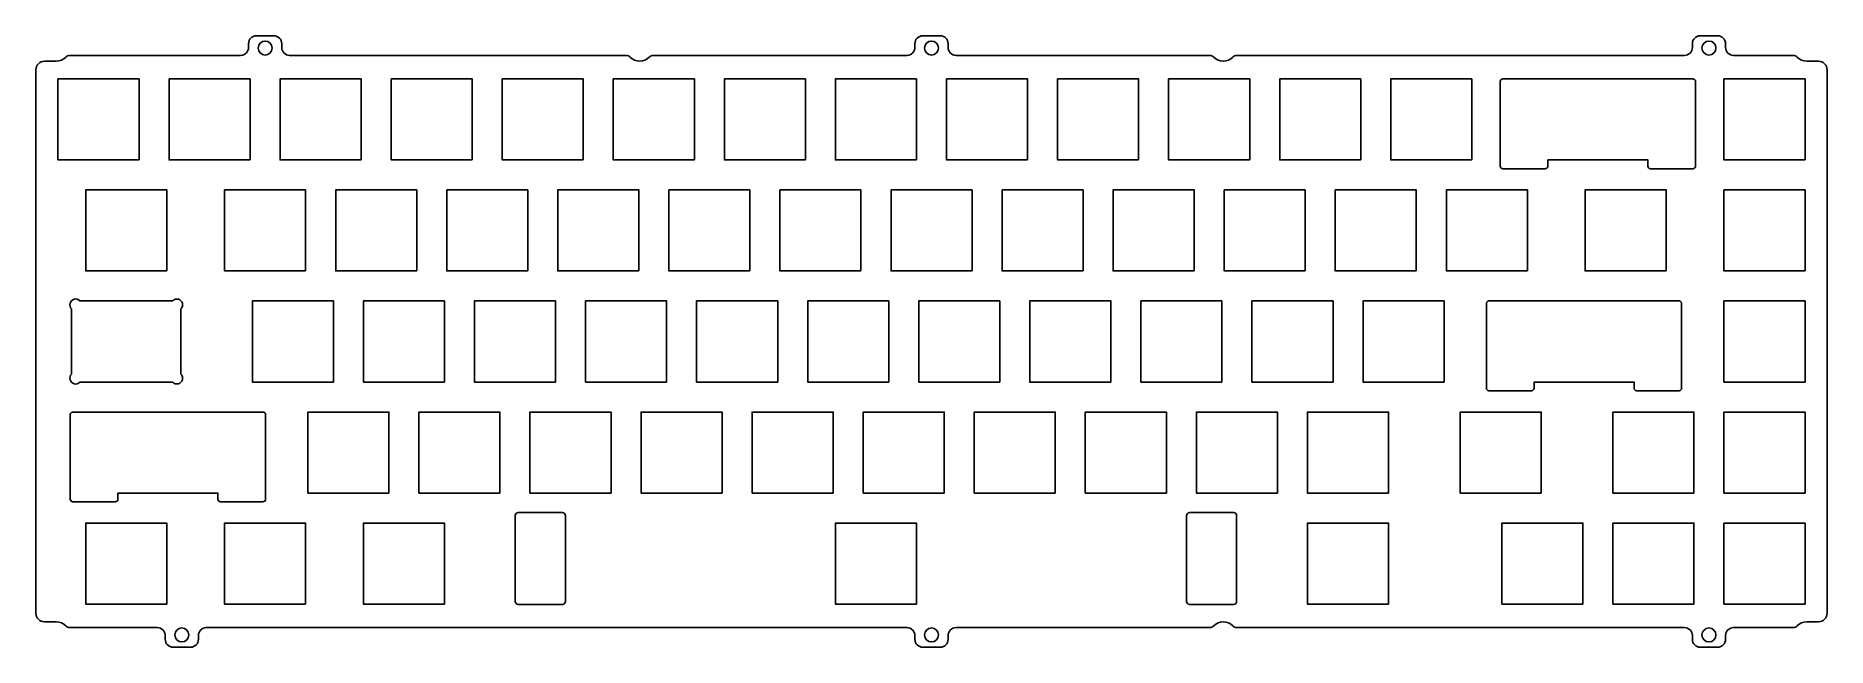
# Model space of a CAD drawing. Header units: millimetres. Extents: x 134 to 442, y 111 to 216.
import ezdxf

# ---------------------------------------------------------------- set-up
doc = ezdxf.new("R2010")
doc.units = ezdxf.units.MM

msp = doc.modelspace()

# ---------------------------------------------------------------- linework, layer by layer
for p, q in [((172.18, 216.14), (175.18, 216.14)), ((286.48, 216.14), (289.48, 216.14)), ((419.83, 216.14), (422.83, 216.14)), ((140.2, 212.79), (169.48, 212.79)), ((170.83, 214.14), (170.83, 214.79)), ((176.53, 214.79), (176.53, 214.14)), ((177.88, 212.79), (235.59, 212.79)), ((240.28, 212.79), (283.78, 212.79)), ((285.13, 214.14), (285.13, 214.79)), ((290.83, 214.79), (290.83, 214.14)), ((292.18, 212.79), (335.67, 212.79)), ((340.36, 212.79), (417.13, 212.79)), ((418.48, 214.14), (418.48, 214.79)), ((424.18, 214.79), (424.18, 214.14)), ((425.53, 212.79), (435.75, 212.79)), ((134.35, 117.09), (134.35, 210.29)), ((135.85, 211.79), (137.85, 211.79)), ((438.1, 211.79), (440.1, 211.79)), ((441.6, 210.29), (441.6, 117.09)), ((137.85, 115.59), (135.85, 115.59)), ((155.19, 114.59), (140.2, 114.59)), ((283.78, 114.59), (163.59, 114.59)), ((335.67, 114.59), (292.18, 114.59)), ((417.13, 114.59), (340.36, 114.59)), ((435.75, 114.59), (425.53, 114.59)), ((440.1, 115.59), (438.1, 115.59)), ((156.54, 112.59), (156.54, 113.24)), ((160.89, 111.24), (157.89, 111.24)), ((162.24, 113.24), (162.24, 112.59)), ((285.13, 113.24), (285.13, 112.59)), ((286.48, 111.24), (289.48, 111.24)), ((290.83, 112.59), (290.83, 113.24)), ((418.48, 112.59), (418.48, 113.24)), ((422.83, 111.24), (419.83, 111.24)), ((424.18, 113.24), (424.18, 112.59))]:
    msp.add_line(p, q)
for points in [[(152.05, 194.84), (152.05, 208.74), (138.15, 208.74), (138.15, 194.84)], [(171.1, 194.84), (171.1, 208.74), (157.2, 208.74), (157.2, 194.84)], [(190.15, 194.84), (190.15, 208.74), (176.25, 208.74), (176.25, 194.84)], [(209.2, 194.84), (209.2, 208.74), (195.3, 208.74), (195.3, 194.84)], [(228.25, 194.84), (228.25, 208.74), (214.35, 208.74), (214.35, 194.84)], [(247.3, 194.84), (247.3, 208.74), (233.4, 208.74), (233.4, 194.84)], [(266.35, 194.84), (266.35, 208.74), (252.45, 208.74), (252.45, 194.84)], [(285.4, 194.84), (285.4, 208.74), (271.5, 208.74), (271.5, 194.84)], [(304.45, 194.84), (304.45, 208.74), (290.55, 208.74), (290.55, 194.84)], [(323.5, 194.84), (323.5, 208.74), (309.6, 208.74), (309.6, 194.84)], [(342.55, 194.84), (342.55, 208.74), (328.65, 208.74), (328.65, 194.84)], [(361.6, 194.84), (361.6, 208.74), (347.7, 208.74), (347.7, 194.84)], [(380.65, 194.84), (380.65, 208.74), (366.75, 208.74), (366.75, 194.84)], [(437.8, 194.84), (437.8, 208.74), (423.9, 208.74), (423.9, 194.84)], [(156.81, 175.79), (156.81, 189.69), (142.91, 189.69), (142.91, 175.79)], [(180.63, 175.79), (180.63, 189.69), (166.73, 189.69), (166.73, 175.79)], [(199.68, 175.79), (199.68, 189.69), (185.78, 189.69), (185.78, 175.79)], [(218.73, 175.79), (218.73, 189.69), (204.83, 189.69), (204.83, 175.79)], [(237.78, 175.79), (237.78, 189.69), (223.88, 189.69), (223.88, 175.79)], [(256.83, 175.79), (256.83, 189.69), (242.93, 189.69), (242.93, 175.79)], [(275.88, 175.79), (275.88, 189.69), (261.98, 189.69), (261.98, 175.79)], [(294.93, 175.79), (294.93, 189.69), (281.03, 189.69), (281.03, 175.79)], [(313.98, 175.79), (313.98, 189.69), (300.08, 189.69), (300.08, 175.79)], [(333.03, 175.79), (333.03, 189.69), (319.13, 189.69), (319.13, 175.79)], [(352.08, 175.79), (352.08, 189.69), (338.18, 189.69), (338.18, 175.79)], [(371.13, 175.79), (371.13, 189.69), (357.23, 189.69), (357.23, 175.79)], [(390.18, 175.79), (390.18, 189.69), (376.28, 189.69), (376.28, 175.79)], [(413.99, 175.79), (413.99, 189.69), (400.09, 189.69), (400.09, 175.79)], [(437.8, 175.79), (437.8, 189.69), (423.9, 189.69), (423.9, 175.79)], [(185.39, 156.74), (185.39, 170.64), (171.49, 170.64), (171.49, 156.74)], [(204.44, 156.74), (204.44, 170.64), (190.54, 170.64), (190.54, 156.74)], [(223.49, 156.74), (223.49, 170.64), (209.59, 170.64), (209.59, 156.74)], [(242.54, 156.74), (242.54, 170.64), (228.64, 170.64), (228.64, 156.74)], [(261.59, 156.74), (261.59, 170.64), (247.69, 170.64), (247.69, 156.74)], [(280.64, 156.74), (280.64, 170.64), (266.74, 170.64), (266.74, 156.74)], [(299.69, 156.74), (299.69, 170.64), (285.79, 170.64), (285.79, 156.74)], [(318.74, 156.74), (318.74, 170.64), (304.84, 170.64), (304.84, 156.74)], [(337.79, 156.74), (337.79, 170.64), (323.89, 170.64), (323.89, 156.74)], [(356.84, 156.74), (356.84, 170.64), (342.94, 170.64), (342.94, 156.74)], [(375.89, 156.74), (375.89, 170.64), (361.99, 170.64), (361.99, 156.74)], [(437.8, 156.74), (437.8, 170.64), (423.9, 170.64), (423.9, 156.74)], [(194.91, 137.69), (194.91, 151.59), (181.01, 151.59), (181.01, 137.69)], [(213.96, 137.69), (213.96, 151.59), (200.06, 151.59), (200.06, 137.69)], [(233.01, 137.69), (233.01, 151.59), (219.11, 151.59), (219.11, 137.69)], [(252.06, 137.69), (252.06, 151.59), (238.16, 151.59), (238.16, 137.69)], [(271.11, 137.69), (271.11, 151.59), (257.21, 151.59), (257.21, 137.69)], [(290.16, 137.69), (290.16, 151.59), (276.26, 151.59), (276.26, 137.69)], [(309.21, 137.69), (309.21, 151.59), (295.31, 151.59), (295.31, 137.69)], [(328.26, 137.69), (328.26, 151.59), (314.36, 151.59), (314.36, 137.69)], [(347.31, 137.69), (347.31, 151.59), (333.41, 151.59), (333.41, 137.69)], [(366.36, 137.69), (366.36, 151.59), (352.46, 151.59), (352.46, 137.69)], [(392.56, 137.69), (392.56, 151.59), (378.66, 151.59), (378.66, 137.69)], [(418.75, 137.69), (418.75, 151.59), (404.85, 151.59), (404.85, 137.69)], [(437.8, 137.69), (437.8, 151.59), (423.9, 151.59), (423.9, 137.69)], [(156.81, 118.64), (156.81, 132.54), (142.91, 132.54), (142.91, 118.64)], [(180.63, 118.64), (180.63, 132.54), (166.73, 132.54), (166.73, 118.64)], [(204.44, 118.64), (204.44, 132.54), (190.54, 132.54), (190.54, 118.64)], [(285.4, 118.64), (285.4, 132.54), (271.5, 132.54), (271.5, 118.64)], [(366.36, 118.64), (366.36, 132.54), (352.46, 132.54), (352.46, 118.64)], [(399.7, 118.64), (399.7, 132.54), (385.8, 132.54), (385.8, 118.64)], [(418.75, 118.64), (418.75, 132.54), (404.85, 132.54), (404.85, 118.64)], [(437.8, 118.64), (437.8, 132.54), (423.9, 132.54), (423.9, 118.64)]]:
    msp.add_lwpolyline(points, close=True)
at = {"color": 0}
for points in [[(419.03, 193.79), (419.03, 208.29, 0.414214), (418.58, 208.74), (385.97, 208.74, 0.414214), (385.52, 208.29), (385.52, 193.79, 0.414214), (385.97, 193.34), (393.25, 193.34, 0.414214), (393.7, 193.79), (393.7, 194.84), (410.85, 194.84), (410.85, 193.79, 0.414214), (411.3, 193.34), (418.58, 193.34, 0.414214)], [(416.64, 155.69), (416.64, 170.19, 0.414214), (416.19, 170.64), (383.59, 170.64, 0.414214), (383.14, 170.19), (383.14, 155.69, 0.414214), (383.59, 155.24), (390.87, 155.24, 0.414214), (391.32, 155.69), (391.32, 156.74), (408.47, 156.74), (408.47, 155.69, 0.414214), (408.92, 155.24), (416.19, 155.24, 0.414214)], [(173.76, 136.64), (173.76, 151.14, 0.414214), (173.31, 151.59), (140.71, 151.59, 0.414214), (140.26, 151.14), (140.26, 136.64, 0.414214), (140.71, 136.19), (147.98, 136.19, 0.414214), (148.43, 136.64), (148.43, 137.69), (165.58, 137.69), (165.58, 136.64, 0.414214), (166.03, 136.19), (173.31, 136.19, 0.414214)]]:
    msp.add_lwpolyline(points, format="xyb", close=True, dxfattribs=at)
for points in [[(159.24, 158.1), (159.24, 169.28, 1), (157.83, 170.69), (141.9, 170.69, 1), (140.48, 169.28), (140.48, 158.1, 1), (141.9, 156.69), (157.83, 156.69, 1)], [(216.59, 133.84, -0.414214), (217.09, 134.34), (224.69, 134.34, -0.414214), (225.19, 133.84), (225.19, 119.09, -0.414214), (224.69, 118.59), (217.09, 118.59, -0.414214), (216.59, 119.09)], [(340.31, 133.84, 0.414214), (339.81, 134.34), (332.21, 134.34, 0.414214), (331.71, 133.84), (331.71, 119.09, 0.414214), (332.21, 118.59), (339.81, 118.59, 0.414214), (340.31, 119.09)]]:
    msp.add_lwpolyline(points, format="xyb", close=True)
for centre in [(173.68, 214.04), (287.98, 214.04), (421.33, 214.04), (159.39, 113.34), (287.98, 113.34), (421.33, 113.34)]:
    msp.add_circle(centre, 1.2)
for centre, radius, start, end in [((172.18, 214.79), 1.35, 90, 180), ((175.18, 214.79), 1.35, 0, 90), ((286.48, 214.79), 1.35, 90, 180), ((289.48, 214.79), 1.35, 0, 90), ((419.83, 214.79), 1.35, 90, 180), ((422.83, 214.79), 1.35, 0, 90), ((137.85, 214.04), 2.25, 270, 316.1869), ((140.2, 211.79), 1, 90, 136.1869), ((169.48, 214.14), 1.35, 270, 360), ((177.88, 214.14), 1.35, 180, 270), ((235.59, 211.79), 1, 43.8131, 90), ((237.93, 214.04), 2.25, 223.8131, 316.1869), ((240.28, 211.79), 1, 90, 136.1869), ((283.78, 214.14), 1.35, 270, 360), ((292.18, 214.14), 1.35, 180, 270), ((335.67, 211.79), 1, 43.8131, 90), ((338.02, 214.04), 2.25, 223.8131, 316.1869), ((340.36, 211.79), 1, 90, 136.1869), ((417.13, 214.14), 1.35, 270, 0), ((425.53, 214.14), 1.35, 180, 270), ((435.75, 211.79), 1, 43.8131, 90), ((438.1, 214.04), 2.25, 223.8131, 270), ((135.85, 210.29), 1.5, 90, 180), ((440.1, 210.29), 1.5, 360, 90), ((135.85, 117.09), 1.5, 180, 270), ((440.1, 117.09), 1.5, 270, 0), ((137.85, 113.34), 2.25, 43.8131, 90), ((140.2, 115.59), 1, 223.8131, 270), ((155.19, 113.24), 1.35, 360, 90), ((163.59, 113.24), 1.35, 90, 180), ((283.78, 113.24), 1.35, 0, 90), ((292.18, 113.24), 1.35, 90, 180), ((335.67, 115.59), 1, 270, 316.1869), ((338.02, 113.34), 2.25, 43.8131, 136.1869), ((340.36, 115.59), 1, 223.8131, 270), ((417.13, 113.24), 1.35, 0, 90), ((425.53, 113.24), 1.35, 90, 180), ((435.75, 115.59), 1, 270, 316.1869), ((438.1, 113.34), 2.25, 90, 136.1869), ((157.89, 112.59), 1.35, 180, 270), ((160.89, 112.59), 1.35, 270, 0), ((286.48, 112.59), 1.35, 180, 270), ((289.48, 112.59), 1.35, 270, 0), ((419.83, 112.59), 1.35, 180, 270), ((422.83, 112.59), 1.35, 270, 0)]:
    msp.add_arc(centre, radius, start, end)

doc.saveas('drawing.dxf')
